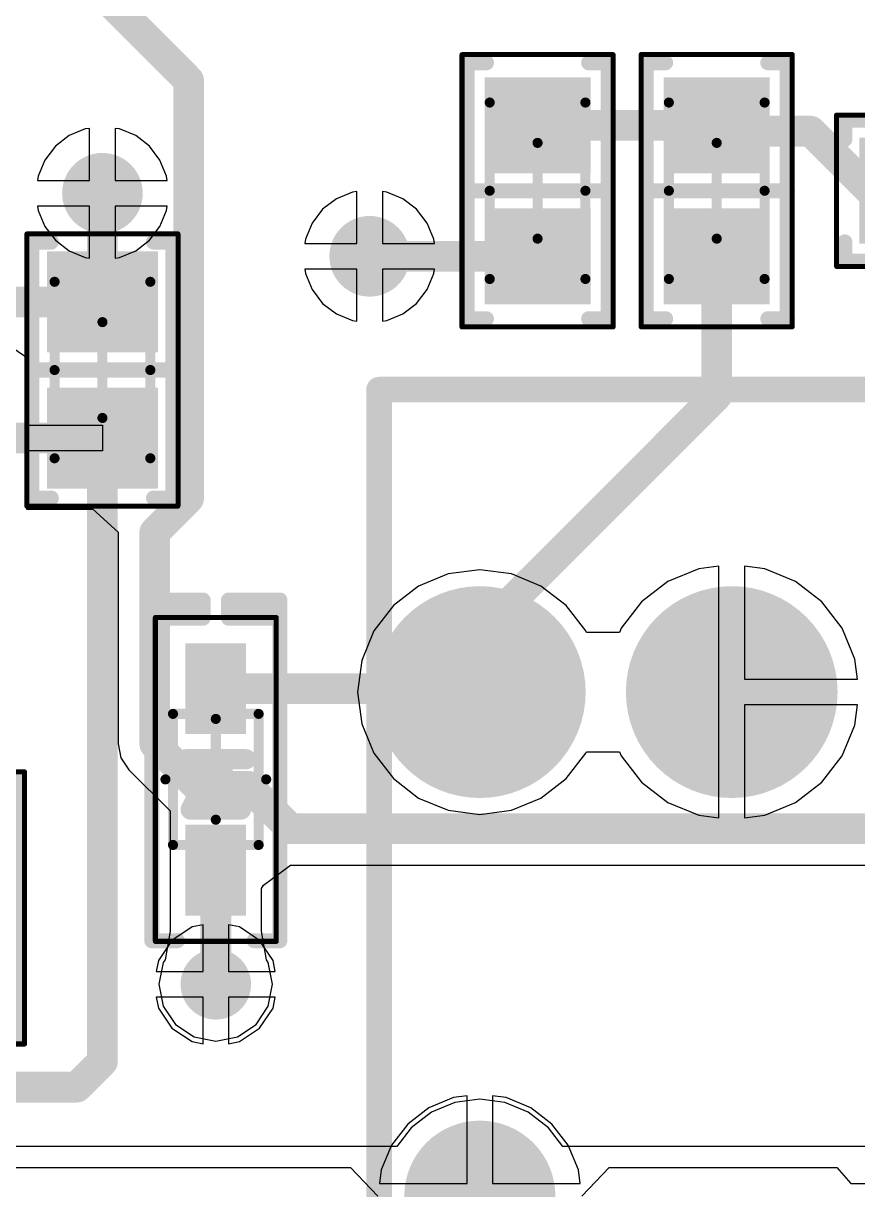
# Model space of a CAD drawing. Header units: millimetres. Extents: x 45 to 209, y 90 to 189.
# Drawn here: x 81.58 to 89.86, y 96.94 to 108.5 of the extents above; entities that cross this region are included whole.
import ezdxf

# ---------------------------------------------------------------- set-up
doc = ezdxf.new("R2010")
doc.units = ezdxf.units.MM
for name, color, linetype in [('BottomLayer', 5, 'Continuous'), ('BottomSolder', 6, 'Continuous'), ('Mechanical13', 56, 'Continuous'), ('Mechanical15', 56, 'Continuous'), ('Mechanical3', 76, 'Continuous'), ('MultiLayer', 9, 'Continuous'), ('PadHoleLayer', 156, 'Continuous'), ('TopLayer', 1, 'Continuous'), ('TopOverlay', 2, 'Continuous'), ('TopPaste', 8, 'Continuous'), ('TopSolder', 216, 'Continuous'), ('ViaHoleLayer', 16, 'Continuous')]:
    doc.layers.add(name, color=color, linetype=linetype)

# ---------------------------------------------------------------- blocks, each defined once
blk = doc.blocks.new('CAP_0603_1608_1')
at = {"layer": 'Mechanical13', "const_width": 0.1}
for points in [[(0.875, 0.475), (-0.875, 0.475)], [(-0.875, -0.475), (-0.875, 0.475)], [(0.875, -0.475), (0.875, 0.475)], [(0.875, -0.475), (-0.875, -0.475)]]:
    blk.add_lwpolyline(points, dxfattribs=at)
at = {"layer": 'Mechanical13', "const_width": 0.05}
for points in [[(-0.9, 0.475, 1), (-0.85, 0.475, 1)], [(-0.9, 0.475, 1), (-0.85, 0.475, 1)], [(0.85, 0.475, 1), (0.9, 0.475, 1)], [(0.85, 0.475, 1), (0.9, 0.475, 1)], [(-0.9, -0.475, 1), (-0.85, -0.475, 1)], [(-0.9, -0.475, 1), (-0.85, -0.475, 1)], [(0.85, -0.475, 1), (0.9, -0.475, 1)], [(0.85, -0.475, 1), (0.9, -0.475, 1)]]:
    blk.add_lwpolyline(points, format="xyb", close=True, dxfattribs=at)
at = {"layer": 'Mechanical15'}
for points, const_width in [([(1.35, 0.75), (-1.35, 0.75)], 0.05), ([(-1.35, -0.75), (-1.35, 0.75)], 0.05), ([(1.35, -0.75), (1.35, 0.75)], 0.05), ([(0, -0.475), (0, 0.475)], 0.1), ([(0.475, 0), (-0.475, 0)], 0.1), ([(1.35, -0.75), (-1.35, -0.75)], 0.05)]:
    blk.add_lwpolyline(points, dxfattribs=dict(at, const_width=const_width))
for points, const_width in [([(-1.362, 0.75, 1), (-1.338, 0.75, 1)], 0.025), ([(-1.362, 0.75, 1), (-1.338, 0.75, 1)], 0.025), ([(1.338, 0.75, 1), (1.362, 0.75, 1)], 0.025), ([(1.338, 0.75, 1), (1.362, 0.75, 1)], 0.025), ([(-0.025, 0.475, 1), (0.025, 0.475, 1)], 0.05), ([(-0.5, 0, 1), (-0.45, 0, 1)], 0.05), ([(0.45, 0, 1), (0.5, 0, 1)], 0.05), ([(-0.025, -0.475, 1), (0.025, -0.475, 1)], 0.05), ([(-1.362, -0.75, 1), (-1.338, -0.75, 1)], 0.025), ([(-1.362, -0.75, 1), (-1.338, -0.75, 1)], 0.025), ([(1.338, -0.75, 1), (1.362, -0.75, 1)], 0.025), ([(1.338, -0.75, 1), (1.362, -0.75, 1)], 0.025)]:
    blk.add_lwpolyline(points, format="xyb", close=True, dxfattribs=dict(at, const_width=const_width))
at = {"layer": 'TopLayer'}
for points in [[(-0.225, -0.5), (-0.225, 0.5), (-1.125, -0.5), (-1.125, 0.5)], [(1.125, -0.5), (1.125, 0.5), (0.225, -0.5), (0.225, 0.5)]]:
    blk.add_solid(points, dxfattribs=at)
at = {"layer": 'TopOverlay', "const_width": 0.15}
for points in [[(-1.27, 0.508), (-1.27, 0.7)], [(1.27, 0.7), (-1.27, 0.7)], [(0, -0.7), (0, 0.7)], [(1.27, 0.508), (1.27, 0.7)], [(-1.27, -0.7), (-1.27, -0.508)], [(1.27, -0.7), (1.27, -0.508)], [(1.27, -0.7), (-1.27, -0.7)]]:
    blk.add_lwpolyline(points, dxfattribs=at)
at = {"layer": 'TopOverlay', "const_width": 0.075}
for points in [[(-1.308, 0.7, 1), (-1.232, 0.7, 1)], [(-1.308, 0.7, 1), (-1.232, 0.7, 1)], [(-0.038, 0.7, 1), (0.038, 0.7, 1)], [(1.232, 0.7, 1), (1.308, 0.7, 1)], [(1.232, 0.7, 1), (1.308, 0.7, 1)], [(-1.308, 0.508, 1), (-1.232, 0.508, 1)], [(1.232, 0.508, 1), (1.308, 0.508, 1)], [(-1.308, -0.508, 1), (-1.232, -0.508, 1)], [(1.232, -0.508, 1), (1.308, -0.508, 1)], [(-1.308, -0.7, 1), (-1.232, -0.7, 1)], [(-1.308, -0.7, 1), (-1.232, -0.7, 1)], [(-0.038, -0.7, 1), (0.038, -0.7, 1)], [(1.232, -0.7, 1), (1.308, -0.7, 1)], [(1.232, -0.7, 1), (1.308, -0.7, 1)]]:
    blk.add_lwpolyline(points, format="xyb", close=True, dxfattribs=at)
at = {"layer": 'TopPaste'}
for points in [[(-0.225, -0.5), (-0.225, 0.5), (-1.125, -0.5), (-1.125, 0.5)], [(1.125, -0.5), (1.125, 0.5), (0.225, -0.5), (0.225, 0.5)]]:
    blk.add_solid(points, dxfattribs=at)
at = {"layer": 'TopSolder'}
for points in [[(-0.174, -0.551), (-0.174, 0.551), (-1.176, -0.551), (-1.176, 0.551)], [(1.176, -0.551), (1.176, 0.551), (0.174, -0.551), (0.174, 0.551)]]:
    blk.add_solid(points, dxfattribs=at)
blk = doc.blocks.new('7EF2B92C_0FC9_4C85_B662_5CEC65BFCCC4_6')
at = {"layer": 'BottomLayer', "const_width": 1}
for points in [[(4.5, 5, 1), (5.5, 5, 1)], [(4.5, 2.5, 1), (5.5, 2.5, 1)]]:
    blk.add_lwpolyline(points, format="xyb", close=True, dxfattribs=at)
at = {"layer": 'BottomSolder', "const_width": 1.051}
for points in [[(4.475, 5, 1), (5.525, 5, 1)], [(4.475, 2.5, 1), (5.525, 2.5, 1)]]:
    blk.add_lwpolyline(points, format="xyb", close=True, dxfattribs=at)
at = {"layer": 'MultiLayer', "const_width": 1}
for points in [[(4.5, 5, 1), (5.5, 5, 1)], [(4.5, 2.5, 1), (5.5, 2.5, 1)]]:
    blk.add_lwpolyline(points, format="xyb", close=True, dxfattribs=at)
at = {"layer": 'PadHoleLayer'}
for points, const_width in [([(-0.375, 5, 1), (0.375, 5, 1)], 0.75), ([(4.7, 5, 1), (5.3, 5, 1)], 0.6), ([(4.7, 2.5, 1), (5.3, 2.5, 1)], 0.6)]:
    blk.add_lwpolyline(points, format="xyb", close=True, dxfattribs=dict(at, const_width=const_width))
at = {"layer": 'TopLayer', "const_width": 1}
for points in [[(4.5, 5, 1), (5.5, 5, 1)], [(4.5, 2.5, 1), (5.5, 2.5, 1)]]:
    blk.add_lwpolyline(points, format="xyb", close=True, dxfattribs=at)
at = {"layer": 'TopOverlay', "const_width": 0.254}
for points in [[(-3, 6), (8, 6)], [(8, 6), (8, -6)]]:
    blk.add_lwpolyline(points, dxfattribs=at)
at = {"layer": 'TopOverlay', "const_width": 0.127}
blk.add_lwpolyline([(7.936, 6, 1), (8.063, 6, 1)], format="xyb", close=True, dxfattribs=at)
blk.add_lwpolyline([(7.936, 6, 1), (8.063, 6, 1)], format="xyb", close=True, dxfattribs=at)
at = {"layer": 'TopSolder', "const_width": 1.051}
for points in [[(4.475, 5, 1), (5.525, 5, 1)], [(4.475, 2.5, 1), (5.525, 2.5, 1)]]:
    blk.add_lwpolyline(points, format="xyb", close=True, dxfattribs=at)
blk = doc.blocks.new('RES_0603_1608_18')
at = {"layer": 'Mechanical13', "const_width": 0.1}
for points in [[(-0.875, 0.475), (-0.875, -0.475)], [(-0.875, 0.475), (0.875, 0.475)], [(0.875, 0.475), (0.875, -0.475)], [(-0.875, -0.475), (0.875, -0.475)]]:
    blk.add_lwpolyline(points, dxfattribs=at)
at = {"layer": 'Mechanical13', "const_width": 0.05}
for points in [[(-0.9, 0.475, 1), (-0.85, 0.475, 1)], [(-0.9, 0.475, 1), (-0.85, 0.475, 1)], [(0.85, 0.475, 1), (0.9, 0.475, 1)], [(0.85, 0.475, 1), (0.9, 0.475, 1)], [(-0.9, -0.475, 1), (-0.85, -0.475, 1)], [(-0.9, -0.475, 1), (-0.85, -0.475, 1)], [(0.85, -0.475, 1), (0.9, -0.475, 1)], [(0.85, -0.475, 1), (0.9, -0.475, 1)]]:
    blk.add_lwpolyline(points, format="xyb", close=True, dxfattribs=at)
at = {"layer": 'Mechanical15'}
for points, const_width in [([(-1.35, 0.75), (-1.35, -0.75)], 0.05), ([(-1.35, 0.75), (1.35, 0.75)], 0.05), ([(1.35, 0.75), (1.35, -0.75)], 0.05), ([(0, 0.475), (0, -0.475)], 0.1), ([(-0.475, 0), (0.475, 0)], 0.1), ([(-1.35, -0.75), (1.35, -0.75)], 0.05)]:
    blk.add_lwpolyline(points, dxfattribs=dict(at, const_width=const_width))
for points, const_width in [([(-1.363, 0.75, 1), (-1.338, 0.75, 1)], 0.025), ([(-1.363, 0.75, 1), (-1.338, 0.75, 1)], 0.025), ([(1.338, 0.75, 1), (1.362, 0.75, 1)], 0.025), ([(1.338, 0.75, 1), (1.362, 0.75, 1)], 0.025), ([(-0.025, 0.475, 1), (0.025, 0.475, 1)], 0.05), ([(-0.5, 0, 1), (-0.45, 0, 1)], 0.05), ([(0.45, 0, 1), (0.5, 0, 1)], 0.05), ([(-0.025, -0.475, 1), (0.025, -0.475, 1)], 0.05), ([(-1.363, -0.75, 1), (-1.338, -0.75, 1)], 0.025), ([(-1.363, -0.75, 1), (-1.338, -0.75, 1)], 0.025), ([(1.338, -0.75, 1), (1.362, -0.75, 1)], 0.025), ([(1.338, -0.75, 1), (1.362, -0.75, 1)], 0.025)]:
    blk.add_lwpolyline(points, format="xyb", close=True, dxfattribs=dict(at, const_width=const_width))
at = {"layer": 'TopLayer'}
for points in [[(-0.225, -0.475), (-0.225, 0.475), (-1.075, -0.475), (-1.075, 0.475)], [(1.075, -0.475), (1.075, 0.475), (0.225, -0.475), (0.225, 0.475)]]:
    blk.add_solid(points, dxfattribs=at)
at = {"layer": 'TopOverlay', "const_width": 0.15}
for points in [[(-1.27, 0.7), (-1.27, 0.508)], [(-1.27, 0.7), (1.27, 0.7)], [(0, 0.7), (0, -0.7)], [(1.27, 0.7), (1.27, 0.508)], [(-1.27, -0.508), (-1.27, -0.7)], [(1.27, -0.508), (1.27, -0.7)], [(-1.27, -0.7), (1.27, -0.7)]]:
    blk.add_lwpolyline(points, dxfattribs=at)
at = {"layer": 'TopOverlay', "const_width": 0.075}
for points in [[(-1.308, 0.7, 1), (-1.232, 0.7, 1)], [(-1.308, 0.7, 1), (-1.232, 0.7, 1)], [(-0.038, 0.7, 1), (0.038, 0.7, 1)], [(1.232, 0.7, 1), (1.308, 0.7, 1)], [(1.232, 0.7, 1), (1.308, 0.7, 1)], [(-1.308, 0.508, 1), (-1.232, 0.508, 1)], [(1.232, 0.508, 1), (1.308, 0.508, 1)], [(-1.308, -0.508, 1), (-1.232, -0.508, 1)], [(1.232, -0.508, 1), (1.308, -0.508, 1)], [(-1.308, -0.7, 1), (-1.232, -0.7, 1)], [(-1.308, -0.7, 1), (-1.232, -0.7, 1)], [(-0.038, -0.7, 1), (0.038, -0.7, 1)], [(1.232, -0.7, 1), (1.308, -0.7, 1)], [(1.232, -0.7, 1), (1.308, -0.7, 1)]]:
    blk.add_lwpolyline(points, format="xyb", close=True, dxfattribs=at)
at = {"layer": 'TopPaste'}
for points in [[(-0.225, -0.475), (-0.225, 0.475), (-1.075, -0.475), (-1.075, 0.475)], [(1.075, -0.475), (1.075, 0.475), (0.225, -0.475), (0.225, 0.475)]]:
    blk.add_solid(points, dxfattribs=at)
at = {"layer": 'TopSolder'}
for points in [[(-0.174, -0.526), (-0.174, 0.526), (-1.126, -0.526), (-1.126, 0.526)], [(1.126, -0.526), (1.126, 0.526), (0.174, -0.526), (0.174, 0.526)]]:
    blk.add_solid(points, dxfattribs=at)
blk = doc.blocks.new('RES_0603_1608_21')
at = {"layer": 'Mechanical13', "const_width": 0.1}
for points in [[(-0.875, -0.475), (-0.875, 0.475)], [(-0.875, 0.475), (0.875, 0.475)], [(0.875, -0.475), (0.875, 0.475)], [(-0.875, -0.475), (0.875, -0.475)]]:
    blk.add_lwpolyline(points, dxfattribs=at)
at = {"layer": 'Mechanical13', "const_width": 0.05}
for points in [[(-0.9, 0.475, 1), (-0.85, 0.475, 1)], [(-0.9, 0.475, 1), (-0.85, 0.475, 1)], [(0.85, 0.475, 1), (0.9, 0.475, 1)], [(0.85, 0.475, 1), (0.9, 0.475, 1)], [(-0.9, -0.475, 1), (-0.85, -0.475, 1)], [(-0.9, -0.475, 1), (-0.85, -0.475, 1)], [(0.85, -0.475, 1), (0.9, -0.475, 1)], [(0.85, -0.475, 1), (0.9, -0.475, 1)]]:
    blk.add_lwpolyline(points, format="xyb", close=True, dxfattribs=at)
at = {"layer": 'Mechanical15'}
for points, const_width in [([(-1.35, -0.75), (-1.35, 0.75)], 0.05), ([(-1.35, 0.75), (1.35, 0.75)], 0.05), ([(1.35, -0.75), (1.35, 0.75)], 0.05), ([(0, -0.475), (0, 0.475)], 0.1), ([(-0.475, 0), (0.475, 0)], 0.1), ([(-1.35, -0.75), (1.35, -0.75)], 0.05)]:
    blk.add_lwpolyline(points, dxfattribs=dict(at, const_width=const_width))
for points, const_width in [([(-1.363, 0.75, 1), (-1.338, 0.75, 1)], 0.025), ([(-1.363, 0.75, 1), (-1.338, 0.75, 1)], 0.025), ([(1.338, 0.75, 1), (1.362, 0.75, 1)], 0.025), ([(1.338, 0.75, 1), (1.362, 0.75, 1)], 0.025), ([(-0.025, 0.475, 1), (0.025, 0.475, 1)], 0.05), ([(-0.5, 0, 1), (-0.45, 0, 1)], 0.05), ([(0.45, 0, 1), (0.5, 0, 1)], 0.05), ([(-0.025, -0.475, 1), (0.025, -0.475, 1)], 0.05), ([(-1.363, -0.75, 1), (-1.338, -0.75, 1)], 0.025), ([(-1.363, -0.75, 1), (-1.338, -0.75, 1)], 0.025), ([(1.338, -0.75, 1), (1.362, -0.75, 1)], 0.025), ([(1.338, -0.75, 1), (1.362, -0.75, 1)], 0.025)]:
    blk.add_lwpolyline(points, format="xyb", close=True, dxfattribs=dict(at, const_width=const_width))
at = {"layer": 'TopLayer'}
for points in [[(-0.225, -0.475), (-0.225, 0.475), (-1.075, -0.475), (-1.075, 0.475)], [(1.075, -0.475), (1.075, 0.475), (0.225, -0.475), (0.225, 0.475)]]:
    blk.add_solid(points, dxfattribs=at)
at = {"layer": 'TopOverlay', "const_width": 0.15}
for points in [[(-1.27, 0.508), (-1.27, 0.7)], [(-1.27, 0.7), (1.27, 0.7)], [(0, -0.7), (0, 0.7)], [(1.27, 0.508), (1.27, 0.7)], [(-1.27, -0.7), (-1.27, -0.508)], [(1.27, -0.7), (1.27, -0.508)], [(-1.27, -0.7), (1.27, -0.7)]]:
    blk.add_lwpolyline(points, dxfattribs=at)
at = {"layer": 'TopOverlay', "const_width": 0.075}
for points in [[(-1.308, 0.7, 1), (-1.232, 0.7, 1)], [(-1.308, 0.7, 1), (-1.232, 0.7, 1)], [(-0.038, 0.7, 1), (0.038, 0.7, 1)], [(1.232, 0.7, 1), (1.308, 0.7, 1)], [(1.232, 0.7, 1), (1.308, 0.7, 1)], [(-1.308, 0.508, 1), (-1.232, 0.508, 1)], [(1.232, 0.508, 1), (1.308, 0.508, 1)], [(-1.308, -0.508, 1), (-1.232, -0.508, 1)], [(1.232, -0.508, 1), (1.308, -0.508, 1)], [(-1.308, -0.7, 1), (-1.232, -0.7, 1)], [(-1.308, -0.7, 1), (-1.232, -0.7, 1)], [(-0.038, -0.7, 1), (0.038, -0.7, 1)], [(1.232, -0.7, 1), (1.308, -0.7, 1)], [(1.232, -0.7, 1), (1.308, -0.7, 1)]]:
    blk.add_lwpolyline(points, format="xyb", close=True, dxfattribs=at)
at = {"layer": 'TopPaste'}
for points in [[(-0.225, -0.475), (-0.225, 0.475), (-1.075, -0.475), (-1.075, 0.475)], [(1.075, -0.475), (1.075, 0.475), (0.225, -0.475), (0.225, 0.475)]]:
    blk.add_solid(points, dxfattribs=at)
at = {"layer": 'TopSolder'}
for points in [[(-0.174, -0.526), (-0.174, 0.526), (-1.126, -0.526), (-1.126, 0.526)], [(1.126, -0.526), (1.126, 0.526), (0.174, -0.526), (0.174, 0.526)]]:
    blk.add_solid(points, dxfattribs=at)
blk = doc.blocks.new('RES_0603_1608_23')
at = {"layer": 'Mechanical13', "const_width": 0.1}
for points in [[(-0.875, -0.475), (-0.875, 0.475)], [(0.875, 0.475), (-0.875, 0.475)], [(0.875, -0.475), (0.875, 0.475)], [(0.875, -0.475), (-0.875, -0.475)]]:
    blk.add_lwpolyline(points, dxfattribs=at)
at = {"layer": 'Mechanical13', "const_width": 0.05}
for points in [[(-0.9, 0.475, 1), (-0.85, 0.475, 1)], [(-0.9, 0.475, 1), (-0.85, 0.475, 1)], [(0.85, 0.475, 1), (0.9, 0.475, 1)], [(0.85, 0.475, 1), (0.9, 0.475, 1)], [(-0.9, -0.475, 1), (-0.85, -0.475, 1)], [(-0.9, -0.475, 1), (-0.85, -0.475, 1)], [(0.85, -0.475, 1), (0.9, -0.475, 1)], [(0.85, -0.475, 1), (0.9, -0.475, 1)]]:
    blk.add_lwpolyline(points, format="xyb", close=True, dxfattribs=at)
at = {"layer": 'Mechanical15'}
for points, const_width in [([(-1.35, -0.75), (-1.35, 0.75)], 0.05), ([(1.35, 0.75), (-1.35, 0.75)], 0.05), ([(1.35, -0.75), (1.35, 0.75)], 0.05), ([(0, -0.475), (0, 0.475)], 0.1), ([(0.475, 0), (-0.475, 0)], 0.1), ([(1.35, -0.75), (-1.35, -0.75)], 0.05)]:
    blk.add_lwpolyline(points, dxfattribs=dict(at, const_width=const_width))
for points, const_width in [([(-1.363, 0.75, 1), (-1.338, 0.75, 1)], 0.025), ([(-1.363, 0.75, 1), (-1.338, 0.75, 1)], 0.025), ([(1.338, 0.75, 1), (1.362, 0.75, 1)], 0.025), ([(1.338, 0.75, 1), (1.362, 0.75, 1)], 0.025), ([(-0.025, 0.475, 1), (0.025, 0.475, 1)], 0.05), ([(-0.5, 0, 1), (-0.45, 0, 1)], 0.05), ([(0.45, 0, 1), (0.5, 0, 1)], 0.05), ([(-0.025, -0.475, 1), (0.025, -0.475, 1)], 0.05), ([(-1.363, -0.75, 1), (-1.338, -0.75, 1)], 0.025), ([(-1.363, -0.75, 1), (-1.338, -0.75, 1)], 0.025), ([(1.338, -0.75, 1), (1.362, -0.75, 1)], 0.025), ([(1.338, -0.75, 1), (1.362, -0.75, 1)], 0.025)]:
    blk.add_lwpolyline(points, format="xyb", close=True, dxfattribs=dict(at, const_width=const_width))
at = {"layer": 'TopLayer'}
for points in [[(-0.225, -0.475), (-0.225, 0.475), (-1.075, -0.475), (-1.075, 0.475)], [(1.075, -0.475), (1.075, 0.475), (0.225, -0.475), (0.225, 0.475)]]:
    blk.add_solid(points, dxfattribs=at)
at = {"layer": 'TopOverlay', "const_width": 0.15}
for points in [[(-1.27, 0.508), (-1.27, 0.7)], [(1.27, 0.7), (-1.27, 0.7)], [(0, -0.7), (0, 0.7)], [(1.27, 0.508), (1.27, 0.7)], [(-1.27, -0.7), (-1.27, -0.508)], [(1.27, -0.7), (1.27, -0.508)], [(1.27, -0.7), (-1.27, -0.7)]]:
    blk.add_lwpolyline(points, dxfattribs=at)
at = {"layer": 'TopOverlay', "const_width": 0.075}
for points in [[(-1.308, 0.7, 1), (-1.232, 0.7, 1)], [(-1.308, 0.7, 1), (-1.232, 0.7, 1)], [(-0.038, 0.7, 1), (0.038, 0.7, 1)], [(1.232, 0.7, 1), (1.308, 0.7, 1)], [(1.232, 0.7, 1), (1.308, 0.7, 1)], [(-1.308, 0.508, 1), (-1.232, 0.508, 1)], [(1.232, 0.508, 1), (1.308, 0.508, 1)], [(-1.308, -0.508, 1), (-1.232, -0.508, 1)], [(1.232, -0.508, 1), (1.308, -0.508, 1)], [(-1.308, -0.7, 1), (-1.232, -0.7, 1)], [(-1.308, -0.7, 1), (-1.232, -0.7, 1)], [(-0.038, -0.7, 1), (0.038, -0.7, 1)], [(1.232, -0.7, 1), (1.308, -0.7, 1)], [(1.232, -0.7, 1), (1.308, -0.7, 1)]]:
    blk.add_lwpolyline(points, format="xyb", close=True, dxfattribs=at)
at = {"layer": 'TopPaste'}
for points in [[(-0.225, -0.475), (-0.225, 0.475), (-1.075, -0.475), (-1.075, 0.475)], [(1.075, -0.475), (1.075, 0.475), (0.225, -0.475), (0.225, 0.475)]]:
    blk.add_solid(points, dxfattribs=at)
at = {"layer": 'TopSolder'}
for points in [[(-0.174, -0.526), (-0.174, 0.526), (-1.126, -0.526), (-1.126, 0.526)], [(1.126, -0.526), (1.126, 0.526), (0.174, -0.526), (0.174, 0.526)]]:
    blk.add_solid(points, dxfattribs=at)
blk = doc.blocks.new('RES_0603_1608_30')
at = {"layer": 'Mechanical13', "const_width": 0.1}
for points in [[(-0.875, 0.475), (-0.875, -0.475)], [(-0.875, 0.475), (0.875, 0.475)], [(0.875, 0.475), (0.875, -0.475)], [(-0.875, -0.475), (0.875, -0.475)]]:
    blk.add_lwpolyline(points, dxfattribs=at)
at = {"layer": 'Mechanical13', "const_width": 0.05}
for points in [[(-0.9, 0.475, 1), (-0.85, 0.475, 1)], [(-0.9, 0.475, 1), (-0.85, 0.475, 1)], [(0.85, 0.475, 1), (0.9, 0.475, 1)], [(0.85, 0.475, 1), (0.9, 0.475, 1)], [(-0.9, -0.475, 1), (-0.85, -0.475, 1)], [(-0.9, -0.475, 1), (-0.85, -0.475, 1)], [(0.85, -0.475, 1), (0.9, -0.475, 1)], [(0.85, -0.475, 1), (0.9, -0.475, 1)]]:
    blk.add_lwpolyline(points, format="xyb", close=True, dxfattribs=at)
at = {"layer": 'Mechanical15'}
for points, const_width in [([(-1.35, 0.75), (-1.35, -0.75)], 0.05), ([(-1.35, 0.75), (1.35, 0.75)], 0.05), ([(1.35, 0.75), (1.35, -0.75)], 0.05), ([(0, 0.475), (0, -0.475)], 0.1), ([(-0.475, 0), (0.475, 0)], 0.1), ([(-1.35, -0.75), (1.35, -0.75)], 0.05)]:
    blk.add_lwpolyline(points, dxfattribs=dict(at, const_width=const_width))
for points, const_width in [([(-1.363, 0.75, 1), (-1.338, 0.75, 1)], 0.025), ([(-1.363, 0.75, 1), (-1.338, 0.75, 1)], 0.025), ([(1.338, 0.75, 1), (1.362, 0.75, 1)], 0.025), ([(1.338, 0.75, 1), (1.362, 0.75, 1)], 0.025), ([(-0.025, 0.475, 1), (0.025, 0.475, 1)], 0.05), ([(-0.5, 0, 1), (-0.45, 0, 1)], 0.05), ([(0.45, 0, 1), (0.5, 0, 1)], 0.05), ([(-0.025, -0.475, 1), (0.025, -0.475, 1)], 0.05), ([(-1.363, -0.75, 1), (-1.338, -0.75, 1)], 0.025), ([(-1.363, -0.75, 1), (-1.338, -0.75, 1)], 0.025), ([(1.338, -0.75, 1), (1.362, -0.75, 1)], 0.025), ([(1.338, -0.75, 1), (1.362, -0.75, 1)], 0.025)]:
    blk.add_lwpolyline(points, format="xyb", close=True, dxfattribs=dict(at, const_width=const_width))
at = {"layer": 'TopLayer'}
for points in [[(-0.225, -0.475), (-0.225, 0.475), (-1.075, -0.475), (-1.075, 0.475)], [(1.075, -0.475), (1.075, 0.475), (0.225, -0.475), (0.225, 0.475)]]:
    blk.add_solid(points, dxfattribs=at)
at = {"layer": 'TopOverlay', "const_width": 0.15}
for points in [[(-1.27, 0.7), (-1.27, 0.508)], [(-1.27, 0.7), (1.27, 0.7)], [(0, 0.7), (0, -0.7)], [(1.27, 0.7), (1.27, 0.508)], [(-1.27, -0.508), (-1.27, -0.7)], [(1.27, -0.508), (1.27, -0.7)], [(-1.27, -0.7), (1.27, -0.7)]]:
    blk.add_lwpolyline(points, dxfattribs=at)
at = {"layer": 'TopOverlay', "const_width": 0.075}
for points in [[(-1.308, 0.7, 1), (-1.232, 0.7, 1)], [(-1.308, 0.7, 1), (-1.232, 0.7, 1)], [(-0.038, 0.7, 1), (0.038, 0.7, 1)], [(1.232, 0.7, 1), (1.308, 0.7, 1)], [(1.232, 0.7, 1), (1.308, 0.7, 1)], [(-1.308, 0.508, 1), (-1.232, 0.508, 1)], [(1.232, 0.508, 1), (1.308, 0.508, 1)], [(-1.308, -0.508, 1), (-1.232, -0.508, 1)], [(1.232, -0.508, 1), (1.308, -0.508, 1)], [(-1.308, -0.7, 1), (-1.232, -0.7, 1)], [(-1.308, -0.7, 1), (-1.232, -0.7, 1)], [(-0.038, -0.7, 1), (0.038, -0.7, 1)], [(1.232, -0.7, 1), (1.308, -0.7, 1)], [(1.232, -0.7, 1), (1.308, -0.7, 1)]]:
    blk.add_lwpolyline(points, format="xyb", close=True, dxfattribs=at)
at = {"layer": 'TopPaste'}
for points in [[(-0.225, -0.475), (-0.225, 0.475), (-1.075, -0.475), (-1.075, 0.475)], [(1.075, -0.475), (1.075, 0.475), (0.225, -0.475), (0.225, 0.475)]]:
    blk.add_solid(points, dxfattribs=at)
at = {"layer": 'TopSolder'}
for points in [[(-0.174, -0.526), (-0.174, 0.526), (-1.126, -0.526), (-1.126, 0.526)], [(1.126, -0.526), (1.126, 0.526), (0.174, -0.526), (0.174, 0.526)]]:
    blk.add_solid(points, dxfattribs=at)
blk = doc.blocks.new('SOD523F_72')
at = {"layer": 'Mechanical13', "const_width": 0.1}
for points in [[(-0.65, 0.425), (-0.65, -0.425)], [(-0.65, 0.425), (0.65, 0.425)], [(0.65, 0.425), (0.65, -0.425)], [(-0.65, -0.425), (0.65, -0.425)]]:
    blk.add_lwpolyline(points, dxfattribs=at)
at = {"layer": 'Mechanical13', "const_width": 0.05}
for points in [[(-0.675, 0.425, 1), (-0.625, 0.425, 1)], [(-0.675, 0.425, 1), (-0.625, 0.425, 1)], [(0.625, 0.425, 1), (0.675, 0.425, 1)], [(0.625, 0.425, 1), (0.675, 0.425, 1)], [(-0.675, -0.425, 1), (-0.625, -0.425, 1)], [(-0.675, -0.425, 1), (-0.625, -0.425, 1)], [(0.625, -0.425, 1), (0.675, -0.425, 1)], [(0.625, -0.425, 1), (0.675, -0.425, 1)]]:
    blk.add_lwpolyline(points, format="xyb", close=True, dxfattribs=at)
at = {"layer": 'Mechanical15'}
for points, const_width in [([(-1.606, 0.6), (-1.606, -0.6)], 0.05), ([(-1.606, 0.6), (1.606, 0.6)], 0.05), ([(1.606, 0.6), (1.606, -0.6)], 0.05), ([(0, 0.5), (0, -0.5)], 0.1), ([(-0.4, 0), (0.6, 0)], 0.1), ([(-1.606, -0.6), (1.606, -0.6)], 0.05)]:
    blk.add_lwpolyline(points, dxfattribs=dict(at, const_width=const_width))
for points, const_width in [([(-1.619, 0.6, 1), (-1.594, 0.6, 1)], 0.025), ([(-1.619, 0.6, 1), (-1.594, 0.6, 1)], 0.025), ([(1.593, 0.6, 1), (1.618, 0.6, 1)], 0.025), ([(1.593, 0.6, 1), (1.618, 0.6, 1)], 0.025), ([(-0.025, 0.5, 1), (0.025, 0.5, 1)], 0.05), ([(-0.425, 0, 1), (-0.375, 0, 1)], 0.05), ([(0.575, 0, 1), (0.625, 0, 1)], 0.05), ([(-0.025, -0.5, 1), (0.025, -0.5, 1)], 0.05), ([(-1.619, -0.6, 1), (-1.594, -0.6, 1)], 0.025), ([(-1.619, -0.6, 1), (-1.594, -0.6, 1)], 0.025), ([(1.593, -0.6, 1), (1.618, -0.6, 1)], 0.025), ([(1.593, -0.6, 1), (1.618, -0.6, 1)], 0.025)]:
    blk.add_lwpolyline(points, format="xyb", close=True, dxfattribs=dict(at, const_width=const_width))
at = {"layer": 'TopLayer'}
for points in [[(-0.5, -0.25), (-0.5, 0.25), (-1.3, -0.25), (-1.3, 0.25)], [(1.3, -0.25), (1.3, 0.25), (0.5, -0.25), (0.5, 0.25)]]:
    blk.add_solid(points, dxfattribs=at)
at = {"layer": 'TopOverlay'}
for points, const_width in [([(-1.6, 0.635), (1.651, 0.635)], 0.15), ([(-1.6, 0.635), (-1.6, 0.381)], 0.15), ([(1.6, 0.635), (1.778, 0.635)], 0.15), ([(1.6, 0.635), (1.6, 0.127)], 0.15), ([(1.778, 0.635), (1.778, 0.127)], 0.15), ([(-0.3, 0.25), (-0.3, -0.1)], 0.2), ([(-0.3, 0.25), (0.2, 0)], 0.2), ([(0.2, 0.3), (0.2, -0.3)], 0.2), ([(1.6, 0.127), (1.778, 0.127)], 0.15), ([(0.2, 0), (-0.3, -0.25)], 0.2), ([(-0.3, -0.1), (-0.3, -0.25)], 0.2), ([(1.6, -0.127), (1.6, -0.635)], 0.15), ([(1.6, -0.127), (1.778, -0.127)], 0.15), ([(1.778, -0.127), (1.778, -0.635)], 0.15), ([(-1.6, -0.381), (-1.6, -0.635)], 0.15), ([(-1.6, -0.635), (1.651, -0.635)], 0.15), ([(1.6, -0.635), (1.778, -0.635)], 0.15)]:
    blk.add_lwpolyline(points, dxfattribs=dict(at, const_width=const_width))
for points, const_width in [([(-1.637, 0.635, 1), (-1.562, 0.635, 1)], 0.075), ([(-1.637, 0.635, 1), (-1.562, 0.635, 1)], 0.075), ([(1.562, 0.635, 1), (1.637, 0.635, 1)], 0.075), ([(1.562, 0.635, 1), (1.637, 0.635, 1)], 0.075), ([(1.613, 0.635, 1), (1.689, 0.635, 1)], 0.075), ([(1.74, 0.635, 1), (1.816, 0.635, 1)], 0.075), ([(1.74, 0.635, 1), (1.816, 0.635, 1)], 0.075), ([(-1.637, 0.381, 1), (-1.562, 0.381, 1)], 0.075), ([(-0.35, 0.25, 1), (-0.25, 0.25, 1)], 0.1), ([(-0.35, 0.25, 1), (-0.25, 0.25, 1)], 0.1), ([(0.15, 0.3, 1), (0.25, 0.3, 1)], 0.1), ([(1.562, 0.127, 1), (1.637, 0.127, 1)], 0.075), ([(1.562, 0.127, 1), (1.637, 0.127, 1)], 0.075), ([(1.74, 0.127, 1), (1.816, 0.127, 1)], 0.075), ([(1.74, 0.127, 1), (1.816, 0.127, 1)], 0.075), ([(-0.35, -0.1, 1), (-0.25, -0.1, 1)], 0.1), ([(-0.35, -0.1, 1), (-0.25, -0.1, 1)], 0.1), ([(0.15, 0, 1), (0.25, 0, 1)], 0.1), ([(0.15, 0, 1), (0.25, 0, 1)], 0.1), ([(1.562, -0.127, 1), (1.637, -0.127, 1)], 0.075), ([(1.562, -0.127, 1), (1.637, -0.127, 1)], 0.075), ([(1.74, -0.127, 1), (1.816, -0.127, 1)], 0.075), ([(1.74, -0.127, 1), (1.816, -0.127, 1)], 0.075), ([(-0.35, -0.25, 1), (-0.25, -0.25, 1)], 0.1), ([(-0.35, -0.25, 1), (-0.25, -0.25, 1)], 0.1), ([(0.15, -0.3, 1), (0.25, -0.3, 1)], 0.1), ([(-1.637, -0.381, 1), (-1.562, -0.381, 1)], 0.075), ([(-1.637, -0.635, 1), (-1.562, -0.635, 1)], 0.075), ([(-1.637, -0.635, 1), (-1.562, -0.635, 1)], 0.075), ([(1.562, -0.635, 1), (1.637, -0.635, 1)], 0.075), ([(1.562, -0.635, 1), (1.637, -0.635, 1)], 0.075), ([(1.613, -0.635, 1), (1.689, -0.635, 1)], 0.075), ([(1.74, -0.635, 1), (1.816, -0.635, 1)], 0.075), ([(1.74, -0.635, 1), (1.816, -0.635, 1)], 0.075)]:
    blk.add_lwpolyline(points, format="xyb", close=True, dxfattribs=dict(at, const_width=const_width))
for points in [[(1.6, 0.127), (1.778, 0.127), (1.6, 0.635), (1.778, 0.635)], [(1.6, -0.6), (1.8, -0.6), (1.6, -0.127), (1.8, -0.127)]]:
    blk.add_solid(points, dxfattribs=at)
at = {"layer": 'TopPaste'}
for points in [[(-0.5, -0.25), (-0.5, 0.25), (-1.3, -0.25), (-1.3, 0.25)], [(1.3, -0.25), (1.3, 0.25), (0.5, -0.25), (0.5, 0.25)]]:
    blk.add_solid(points, dxfattribs=at)
at = {"layer": 'TopSolder'}
for points in [[(-0.449, -0.301), (-0.449, 0.301), (-1.351, -0.301), (-1.351, 0.301)], [(1.351, -0.301), (1.351, 0.301), (0.449, -0.301), (0.449, 0.301)]]:
    blk.add_solid(points, dxfattribs=at)

msp = doc.modelspace()

# ---------------------------------------------------------------- linework, layer by layer
at = {"layer": 'BottomLayer'}
for p, q in [((82.238, 107.462), (82.194, 107.457)), ((82.238, 106.946), (82.238, 107.462)), ((82.535, 107.457), (82.492, 107.462)), ((82.492, 107.462), (82.492, 106.946)), ((82.035, 107.391), (81.898, 107.286)), ((82.194, 107.457), (82.035, 107.391)), ((82.695, 107.391), (82.535, 107.457)), ((82.831, 107.286), (82.695, 107.391)), ((81.898, 107.286), (81.793, 107.149)), ((82.936, 107.149), (82.831, 107.286)), ((81.793, 107.149), (81.728, 106.99)), ((83.002, 106.99), (82.936, 107.149)), ((81.728, 106.99), (81.722, 106.946)), ((81.722, 106.946), (82.238, 106.946)), ((82.492, 106.946), (83.008, 106.946)), ((83.008, 106.946), (83.002, 106.99)), ((84.846, 106.831), (84.687, 106.765)), ((84.89, 106.837), (84.846, 106.831)), ((84.89, 106.321), (84.89, 106.837)), ((85.187, 106.831), (85.144, 106.837)), ((85.144, 106.837), (85.144, 106.321)), ((85.347, 106.765), (85.187, 106.831)), ((82.238, 106.692), (81.722, 106.692)), ((81.722, 106.692), (81.728, 106.649)), ((82.238, 106.177), (82.238, 106.692)), ((83.008, 106.692), (82.492, 106.692)), ((82.492, 106.692), (82.492, 106.177)), ((83.002, 106.649), (83.008, 106.692)), ((84.55, 106.66), (84.445, 106.523)), ((84.687, 106.765), (84.55, 106.66)), ((85.483, 106.66), (85.347, 106.765)), ((85.588, 106.523), (85.483, 106.66)), ((81.728, 106.649), (81.793, 106.49)), ((82.936, 106.49), (83.002, 106.649)), ((81.793, 106.49), (81.898, 106.353)), ((82.831, 106.353), (82.936, 106.49)), ((84.445, 106.523), (84.38, 106.364)), ((85.654, 106.364), (85.588, 106.523)), ((81.898, 106.353), (82.035, 106.248)), ((82.695, 106.248), (82.831, 106.353)), ((84.38, 106.364), (84.374, 106.321)), ((84.374, 106.321), (84.89, 106.321)), ((85.144, 106.321), (85.66, 106.321)), ((85.66, 106.321), (85.654, 106.364)), ((82.035, 106.248), (82.194, 106.182)), ((82.535, 106.182), (82.695, 106.248)), ((82.194, 106.182), (82.238, 106.177)), ((82.492, 106.177), (82.535, 106.182)), ((84.89, 106.067), (84.374, 106.067)), ((84.374, 106.067), (84.38, 106.023)), ((84.38, 106.023), (84.445, 105.864)), ((84.89, 105.551), (84.89, 106.067)), ((85.66, 106.067), (85.144, 106.067)), ((85.144, 106.067), (85.144, 105.551)), ((85.588, 105.864), (85.654, 106.023)), ((85.654, 106.023), (85.66, 106.067)), ((84.445, 105.864), (84.55, 105.727)), ((85.483, 105.727), (85.588, 105.864)), ((84.55, 105.727), (84.687, 105.622)), ((85.347, 105.622), (85.483, 105.727)), ((84.687, 105.622), (84.846, 105.556)), ((85.187, 105.556), (85.347, 105.622)), ((84.846, 105.556), (84.89, 105.551)), ((85.144, 105.551), (85.187, 105.556)), ((86.11, 103.086), (85.796, 103.045)), ((86.424, 103.045), (86.11, 103.086)), ((88.282, 103.094), (87.977, 102.968)), ((88.483, 103.12), (88.282, 103.094)), ((88.483, 101.872), (88.483, 103.12)), ((88.937, 103.094), (88.737, 103.12)), ((88.737, 103.12), (88.737, 101.999)), ((89.242, 102.968), (88.937, 103.094)), ((85.796, 103.045), (85.503, 102.923)), ((86.717, 102.923), (86.424, 103.045)), ((87.977, 102.968), (87.715, 102.767)), ((89.504, 102.767), (89.242, 102.968)), ((85.503, 102.923), (85.252, 102.73)), ((86.968, 102.73), (86.717, 102.923)), ((85.252, 102.73), (85.059, 102.479)), ((87.161, 102.479), (86.968, 102.73)), ((87.715, 102.767), (87.514, 102.505)), ((89.705, 102.505), (89.504, 102.767)), ((87.514, 102.505), (87.497, 102.463)), ((89.832, 102.2), (89.705, 102.505)), ((85.059, 102.479), (84.938, 102.186)), ((87.167, 102.463), (87.161, 102.479)), ((87.497, 102.463), (87.167, 102.463)), ((84.938, 102.186), (84.896, 101.872)), ((89.858, 101.999), (89.832, 102.2)), ((88.737, 101.999), (89.858, 101.999)), ((84.896, 101.872), (84.938, 101.558)), ((88.483, 100.624), (88.483, 101.872)), ((89.858, 101.745), (88.737, 101.745)), ((88.737, 101.745), (88.737, 100.624)), ((89.832, 101.545), (89.858, 101.745)), ((84.938, 101.558), (85.059, 101.266)), ((89.705, 101.24), (89.832, 101.545)), ((85.059, 101.266), (85.252, 101.014)), ((86.968, 101.014), (87.161, 101.266)), ((87.161, 101.266), (87.167, 101.281)), ((87.167, 101.281), (87.497, 101.281)), ((87.497, 101.281), (87.514, 101.24)), ((87.514, 101.24), (87.715, 100.978)), ((89.504, 100.978), (89.705, 101.24)), ((85.252, 101.014), (85.503, 100.821)), ((86.717, 100.821), (86.968, 101.014)), ((87.715, 100.978), (87.977, 100.777)), ((89.242, 100.777), (89.504, 100.978)), ((85.503, 100.821), (85.796, 100.7)), ((86.424, 100.7), (86.717, 100.821)), ((87.977, 100.777), (88.282, 100.651)), ((88.937, 100.651), (89.242, 100.777)), ((85.796, 100.7), (86.11, 100.659)), ((86.11, 100.659), (86.424, 100.7)), ((88.282, 100.651), (88.483, 100.624)), ((88.737, 100.624), (88.937, 100.651)), ((83.254, 99.543), (83.054, 99.409)), ((83.363, 99.564), (83.254, 99.543)), ((83.363, 99.101), (83.363, 99.564)), ((83.726, 99.543), (83.617, 99.564)), ((83.617, 99.564), (83.617, 99.101)), ((83.925, 99.409), (83.726, 99.543)), ((83.054, 99.409), (82.921, 99.209)), ((84.059, 99.209), (83.925, 99.409)), ((82.921, 99.209), (82.899, 99.101)), ((84.08, 99.101), (84.059, 99.209)), ((82.899, 99.101), (83.363, 99.101)), ((83.617, 99.101), (84.08, 99.101)), ((83.363, 98.847), (82.899, 98.847)), ((82.899, 98.847), (82.921, 98.738)), ((83.363, 98.383), (83.363, 98.847)), ((84.08, 98.847), (83.617, 98.847)), ((83.617, 98.847), (83.617, 98.383)), ((84.059, 98.738), (84.08, 98.847)), ((82.921, 98.738), (83.054, 98.538)), ((83.925, 98.538), (84.059, 98.738)), ((83.054, 98.538), (83.254, 98.405)), ((83.726, 98.405), (83.925, 98.538)), ((83.254, 98.405), (83.363, 98.383)), ((83.617, 98.383), (83.726, 98.405)), ((85.983, 97.868), (85.848, 97.85)), ((85.983, 96.999), (85.983, 97.868)), ((86.372, 97.85), (86.237, 97.868)), ((86.237, 97.868), (86.237, 96.999)), ((85.604, 97.749), (85.394, 97.588)), ((85.848, 97.85), (85.604, 97.749)), ((86.616, 97.749), (86.372, 97.85)), ((86.826, 97.588), (86.616, 97.749)), ((85.394, 97.588), (85.233, 97.379)), ((86.987, 97.379), (86.826, 97.588)), ((85.233, 97.379), (85.132, 97.134)), ((87.088, 97.134), (86.987, 97.379)), ((85.132, 97.134), (85.114, 96.999)), ((87.106, 96.999), (87.088, 97.134)), ((85.114, 96.999), (85.983, 96.999)), ((86.237, 96.999), (87.106, 96.999))]:
    msp.add_line(p, q, dxfattribs=at)
for points, const_width in [([(82.165, 106.819, 1), (82.565, 106.819, 1)], 0.4), ([(84.817, 106.194, 1), (85.217, 106.194, 1)], 0.4), ([(83.315, 98.974, 1), (83.665, 98.974, 1)], 0.35)]:
    msp.add_lwpolyline(points, format="xyb", close=True, dxfattribs=dict(at, const_width=const_width))
at = {"layer": 'Mechanical3', "const_width": 0.305}
for points in [[(85.81, 101.122), (85.81, 102.622)], [(85.81, 102.622), (86.41, 101.122)], [(85.81, 101.122), (86.41, 102.622)], [(85.846, 101.108), (85.846, 102.608)], [(85.846, 102.608), (86.446, 101.108)], [(85.846, 101.108), (86.446, 102.608)], [(86.41, 101.122), (86.41, 102.622)], [(86.446, 101.108), (86.446, 102.608)], [(88.31, 101.122), (88.91, 102.622)], [(88.31, 101.122), (88.31, 102.622)], [(88.31, 102.622), (88.91, 101.122)], [(88.346, 101.108), (88.946, 102.608)], [(88.346, 101.108), (88.346, 102.608)], [(88.346, 102.608), (88.946, 101.108)], [(88.91, 101.122), (88.91, 102.622)], [(88.946, 101.108), (88.946, 102.608)]]:
    msp.add_lwpolyline(points, dxfattribs=at)
at = {"layer": 'Mechanical3', "const_width": 0.152}
for points in [[(85.734, 102.622, 1), (85.886, 102.622, 1)], [(85.734, 102.622, 1), (85.886, 102.622, 1)], [(85.77, 102.608, 1), (85.922, 102.608, 1)], [(85.77, 102.608, 1), (85.922, 102.608, 1)], [(86.334, 102.622, 1), (86.486, 102.622, 1)], [(86.334, 102.622, 1), (86.486, 102.622, 1)], [(86.37, 102.608, 1), (86.522, 102.608, 1)], [(86.37, 102.608, 1), (86.522, 102.608, 1)], [(88.234, 102.622, 1), (88.386, 102.622, 1)], [(88.234, 102.622, 1), (88.386, 102.622, 1)], [(88.27, 102.608, 1), (88.422, 102.608, 1)], [(88.27, 102.608, 1), (88.422, 102.608, 1)], [(88.834, 102.622, 1), (88.986, 102.622, 1)], [(88.834, 102.622, 1), (88.986, 102.622, 1)], [(88.87, 102.608, 1), (89.022, 102.608, 1)], [(88.87, 102.608, 1), (89.022, 102.608, 1)], [(85.734, 101.122, 1), (85.886, 101.122, 1)], [(85.734, 101.122, 1), (85.886, 101.122, 1)], [(85.77, 101.108, 1), (85.922, 101.108, 1)], [(85.77, 101.108, 1), (85.922, 101.108, 1)], [(86.334, 101.122, 1), (86.486, 101.122, 1)], [(86.334, 101.122, 1), (86.486, 101.122, 1)], [(86.37, 101.108, 1), (86.522, 101.108, 1)], [(86.37, 101.108, 1), (86.522, 101.108, 1)], [(88.234, 101.122, 1), (88.386, 101.122, 1)], [(88.234, 101.122, 1), (88.386, 101.122, 1)], [(88.27, 101.108, 1), (88.422, 101.108, 1)], [(88.27, 101.108, 1), (88.422, 101.108, 1)], [(88.834, 101.122, 1), (88.986, 101.122, 1)], [(88.834, 101.122, 1), (88.986, 101.122, 1)], [(88.87, 101.108, 1), (89.022, 101.108, 1)], [(88.87, 101.108, 1), (89.022, 101.108, 1)]]:
    msp.add_lwpolyline(points, format="xyb", close=True, dxfattribs=at)
at = {"layer": 'MultiLayer'}
for points, const_width in [([(82.165, 106.819, 1), (82.565, 106.819, 1)], 0.4), ([(84.817, 106.194, 1), (85.217, 106.194, 1)], 0.4), ([(83.315, 98.974, 1), (83.665, 98.974, 1)], 0.35)]:
    msp.add_lwpolyline(points, format="xyb", close=True, dxfattribs=dict(at, const_width=const_width))
at = {"layer": 'TopLayer'}
for p, q in [((81.338, 105.378), (81.59, 105.208)), ((81.59, 105.208), (81.611, 105.095)), ((81.611, 105.095), (81.611, 105.095)), ((81.611, 105.095), (81.611, 104.518)), ((81.611, 104.518), (82.365, 104.518)), ((82.365, 104.518), (82.365, 104.264)), ((82.365, 104.264), (81.611, 104.264)), ((81.611, 104.264), (81.611, 103.687)), ((81.611, 103.687), (82.271, 103.687)), ((82.271, 103.687), (82.522, 103.457)), ((82.522, 103.457), (82.522, 103.457)), ((82.522, 103.457), (82.522, 101.358)), ((82.522, 101.358), (82.522, 101.358)), ((82.522, 101.358), (82.549, 101.22)), ((82.549, 101.22), (82.628, 101.102)), ((82.628, 101.102), (83.037, 100.693)), ((83.037, 100.693), (83.037, 99.502)), ((83.962, 99.957), (84.232, 100.154)), ((84.232, 100.154), (84.232, 100.154)), ((84.232, 100.154), (92.254, 100.154)), ((83.943, 99.924), (83.962, 99.957)), ((83.943, 99.502), (83.943, 99.924)), ((83.037, 99.502), (82.988, 99.218)), ((83.037, 99.502), (83.037, 99.502)), ((83.992, 99.218), (83.943, 99.502)), ((83.943, 99.502), (83.943, 99.502)), ((82.969, 99.189), (82.926, 98.974)), ((82.988, 99.218), (82.969, 99.189)), ((84.011, 99.189), (83.992, 99.218)), ((84.054, 98.974), (84.011, 99.189)), ((82.926, 98.974), (82.969, 98.758)), ((84.011, 98.758), (84.054, 98.974)), ((82.969, 98.758), (83.091, 98.575)), ((83.889, 98.575), (84.011, 98.758)), ((83.091, 98.575), (83.274, 98.452)), ((83.706, 98.452), (83.889, 98.575)), ((83.274, 98.452), (83.49, 98.41)), ((83.49, 98.41), (83.706, 98.452)), ((85.861, 97.801), (85.629, 97.705)), ((86.11, 97.834), (85.861, 97.801)), ((86.359, 97.801), (86.11, 97.834)), ((86.591, 97.705), (86.359, 97.801)), ((85.629, 97.705), (85.43, 97.552)), ((86.79, 97.552), (86.591, 97.705)), ((85.43, 97.552), (85.287, 97.366)), ((86.933, 97.366), (86.79, 97.552)), ((85.287, 97.366), (74.321, 97.366)), ((90.012, 97.366), (86.933, 97.366)), ((74.321, 97.158), (84.827, 97.158)), ((84.827, 97.158), (85.097, 96.872)), ((87.123, 96.872), (87.392, 97.158)), ((87.392, 97.158), (89.652, 97.158)), ((89.652, 97.158), (89.791, 96.999)), ((89.791, 96.999), (91.11, 96.999))]:
    msp.add_line(p, q, dxfattribs=at)
at = {"layer": 'TopLayer', "const_width": 0.305}
for points in [[(81.857, 109.303), (83.22, 107.939)], [(83.22, 103.793), (83.22, 107.939)], [(86.683, 107.352), (86.825, 107.494)], [(86.683, 107.352), (86.683, 107.494)], [(86.825, 107.494), (88.461, 107.494)], [(88.461, 107.494), (88.519, 107.435)], [(88.519, 107.435), (89.393, 107.435)], [(89.393, 107.435), (89.985, 106.844)], [(82.365, 105.741), (82.365, 106.819)], [(85.017, 106.194), (86.683, 106.194)], [(88.461, 104.812), (88.461, 106.194)], [(81.338, 105.741), (82.365, 105.741)], [(86.434, 102.785), (88.461, 104.812)], [(80.587, 104.391), (82.365, 104.391)], [(82.365, 98.208), (82.365, 104.391)], [(82.884, 103.457), (83.22, 103.793)], [(82.884, 101.358), (82.884, 103.457)], [(86.434, 102.655), (86.434, 102.785)], [(86.304, 102.526), (86.434, 102.655)], [(86.175, 102.526), (86.304, 102.526)], [(83.49, 101.906), (85.327, 101.906)], [(85.327, 101.906), (85.475, 101.757)], [(85.475, 101.756), (85.475, 101.757)], [(82.884, 101.358), (83.305, 100.938)], [(83.305, 100.938), (83.811, 100.938)], [(83.811, 100.938), (84.232, 100.517)], [(84.232, 100.517), (92.254, 100.517)], [(83.49, 98.974), (83.49, 100.106)], [(82.111, 97.954), (82.365, 98.208)], [(75.919, 97.954), (82.111, 97.954)]]:
    msp.add_lwpolyline(points, dxfattribs=at)
at = {"layer": 'TopLayer'}
for points, const_width in [([(83.144, 107.939, 1), (83.296, 107.939, 1)], 0.152), ([(83.144, 107.939, 1), (83.296, 107.939, 1)], 0.152), ([(86.606, 107.494, 1), (86.759, 107.494, 1)], 0.152), ([(86.748, 107.494, 1), (86.901, 107.494, 1)], 0.152), ([(86.748, 107.494, 1), (86.901, 107.494, 1)], 0.152), ([(88.384, 107.494, 1), (88.537, 107.494, 1)], 0.152), ([(88.384, 107.494, 1), (88.537, 107.494, 1)], 0.152), ([(88.443, 107.435, 1), (88.595, 107.435, 1)], 0.152), ([(88.443, 107.435, 1), (88.595, 107.435, 1)], 0.152), ([(89.317, 107.435, 1), (89.469, 107.435, 1)], 0.152), ([(89.317, 107.435, 1), (89.469, 107.435, 1)], 0.152), ([(86.606, 107.352, 1), (86.759, 107.352, 1)], 0.152), ([(86.606, 107.352, 1), (86.759, 107.352, 1)], 0.152), ([(82.165, 106.819, 1), (82.565, 106.819, 1)], 0.4), ([(82.288, 106.819, 1), (82.441, 106.819, 1)], 0.152), ([(89.908, 106.844, 1), (90.061, 106.844, 1)], 0.152), ([(84.817, 106.194, 1), (85.217, 106.194, 1)], 0.4), ([(84.94, 106.194, 1), (85.093, 106.194, 1)], 0.152), ([(86.606, 106.194, 1), (86.759, 106.194, 1)], 0.152), ([(88.384, 106.194, 1), (88.537, 106.194, 1)], 0.152), ([(82.288, 105.741, 1), (82.441, 105.741, 1)], 0.152), ([(82.288, 105.741, 1), (82.441, 105.741, 1)], 0.152), ([(88.384, 104.812, 1), (88.537, 104.812, 1)], 0.152), ([(88.384, 104.812, 1), (88.537, 104.812, 1)], 0.152), ([(82.288, 104.391, 1), (82.441, 104.391, 1)], 0.152), ([(82.288, 104.391, 1), (82.441, 104.391, 1)], 0.152), ([(83.144, 103.793, 1), (83.296, 103.793, 1)], 0.152), ([(83.144, 103.793, 1), (83.296, 103.793, 1)], 0.152), ([(82.808, 103.457, 1), (82.96, 103.457, 1)], 0.152), ([(82.808, 103.457, 1), (82.96, 103.457, 1)], 0.152), ([(86.358, 102.785, 1), (86.51, 102.785, 1)], 0.152), ([(86.358, 102.785, 1), (86.51, 102.785, 1)], 0.152), ([(86.358, 102.655, 1), (86.51, 102.655, 1)], 0.152), ([(86.358, 102.655, 1), (86.51, 102.655, 1)], 0.152), ([(86.098, 102.526, 1), (86.251, 102.526, 1)], 0.152), ([(86.228, 102.526, 1), (86.381, 102.526, 1)], 0.152), ([(86.228, 102.526, 1), (86.381, 102.526, 1)], 0.152), ([(83.414, 101.906, 1), (83.566, 101.906, 1)], 0.152), ([(85.251, 101.906, 1), (85.403, 101.906, 1)], 0.152), ([(85.251, 101.906, 1), (85.403, 101.906, 1)], 0.152), ([(85.399, 101.757, 1), (85.551, 101.757, 1)], 0.152), ([(85.399, 101.757, 1), (85.551, 101.757, 1)], 0.152), ([(85.399, 101.756, 1), (85.551, 101.756, 1)], 0.152), ([(82.808, 101.358, 1), (82.96, 101.358, 1)], 0.152), ([(82.808, 101.358, 1), (82.96, 101.358, 1)], 0.152), ([(83.229, 100.938, 1), (83.381, 100.938, 1)], 0.152), ([(83.229, 100.938, 1), (83.381, 100.938, 1)], 0.152), ([(83.735, 100.938, 1), (83.887, 100.938, 1)], 0.152), ([(83.735, 100.938, 1), (83.887, 100.938, 1)], 0.152), ([(84.155, 100.517, 1), (84.308, 100.517, 1)], 0.152), ([(84.155, 100.517, 1), (84.308, 100.517, 1)], 0.152), ([(83.414, 100.106, 1), (83.566, 100.106, 1)], 0.152), ([(83.315, 98.974, 1), (83.665, 98.974, 1)], 0.35), ([(83.414, 98.974, 1), (83.566, 98.974, 1)], 0.152), ([(82.288, 98.208, 1), (82.441, 98.208, 1)], 0.152), ([(82.288, 98.208, 1), (82.441, 98.208, 1)], 0.152), ([(82.034, 97.954, 1), (82.187, 97.954, 1)], 0.152), ([(82.034, 97.954, 1), (82.187, 97.954, 1)], 0.152)]:
    msp.add_lwpolyline(points, format="xyb", close=True, dxfattribs=dict(at, const_width=const_width))
at = {"layer": 'ViaHoleLayer'}
for points, const_width in [([(82.265, 106.819, 1), (82.465, 106.819, 1)], 0.2), ([(84.917, 106.194, 1), (85.117, 106.194, 1)], 0.2), ([(83.402, 98.974, 1), (83.577, 98.974, 1)], 0.175)]:
    msp.add_lwpolyline(points, format="xyb", close=True, dxfattribs=dict(at, const_width=const_width))

# ---------------------------------------------------------------- block references
for name, p, rotation in [('RES_0603_1608_18', (86.683, 106.844), 90), ('RES_0603_1608_23', (88.461, 106.844), 270), ('RES_0603_1608_21', (91.001, 106.844), 360), ('CAP_0603_1608_1', (82.365, 105.066), 270), ('7EF2B92C_0FC9_4C85_B662_5CEC65BFCCC4_6', (91.11, 96.872), 90), ('SOD523F_72', (83.49, 101.006), 90), ('RES_0603_1608_30', (80.841, 99.732), 90)]:
    msp.add_blockref(name, p, dxfattribs=dict(rotation=rotation))

doc.saveas('drawing.dxf')
